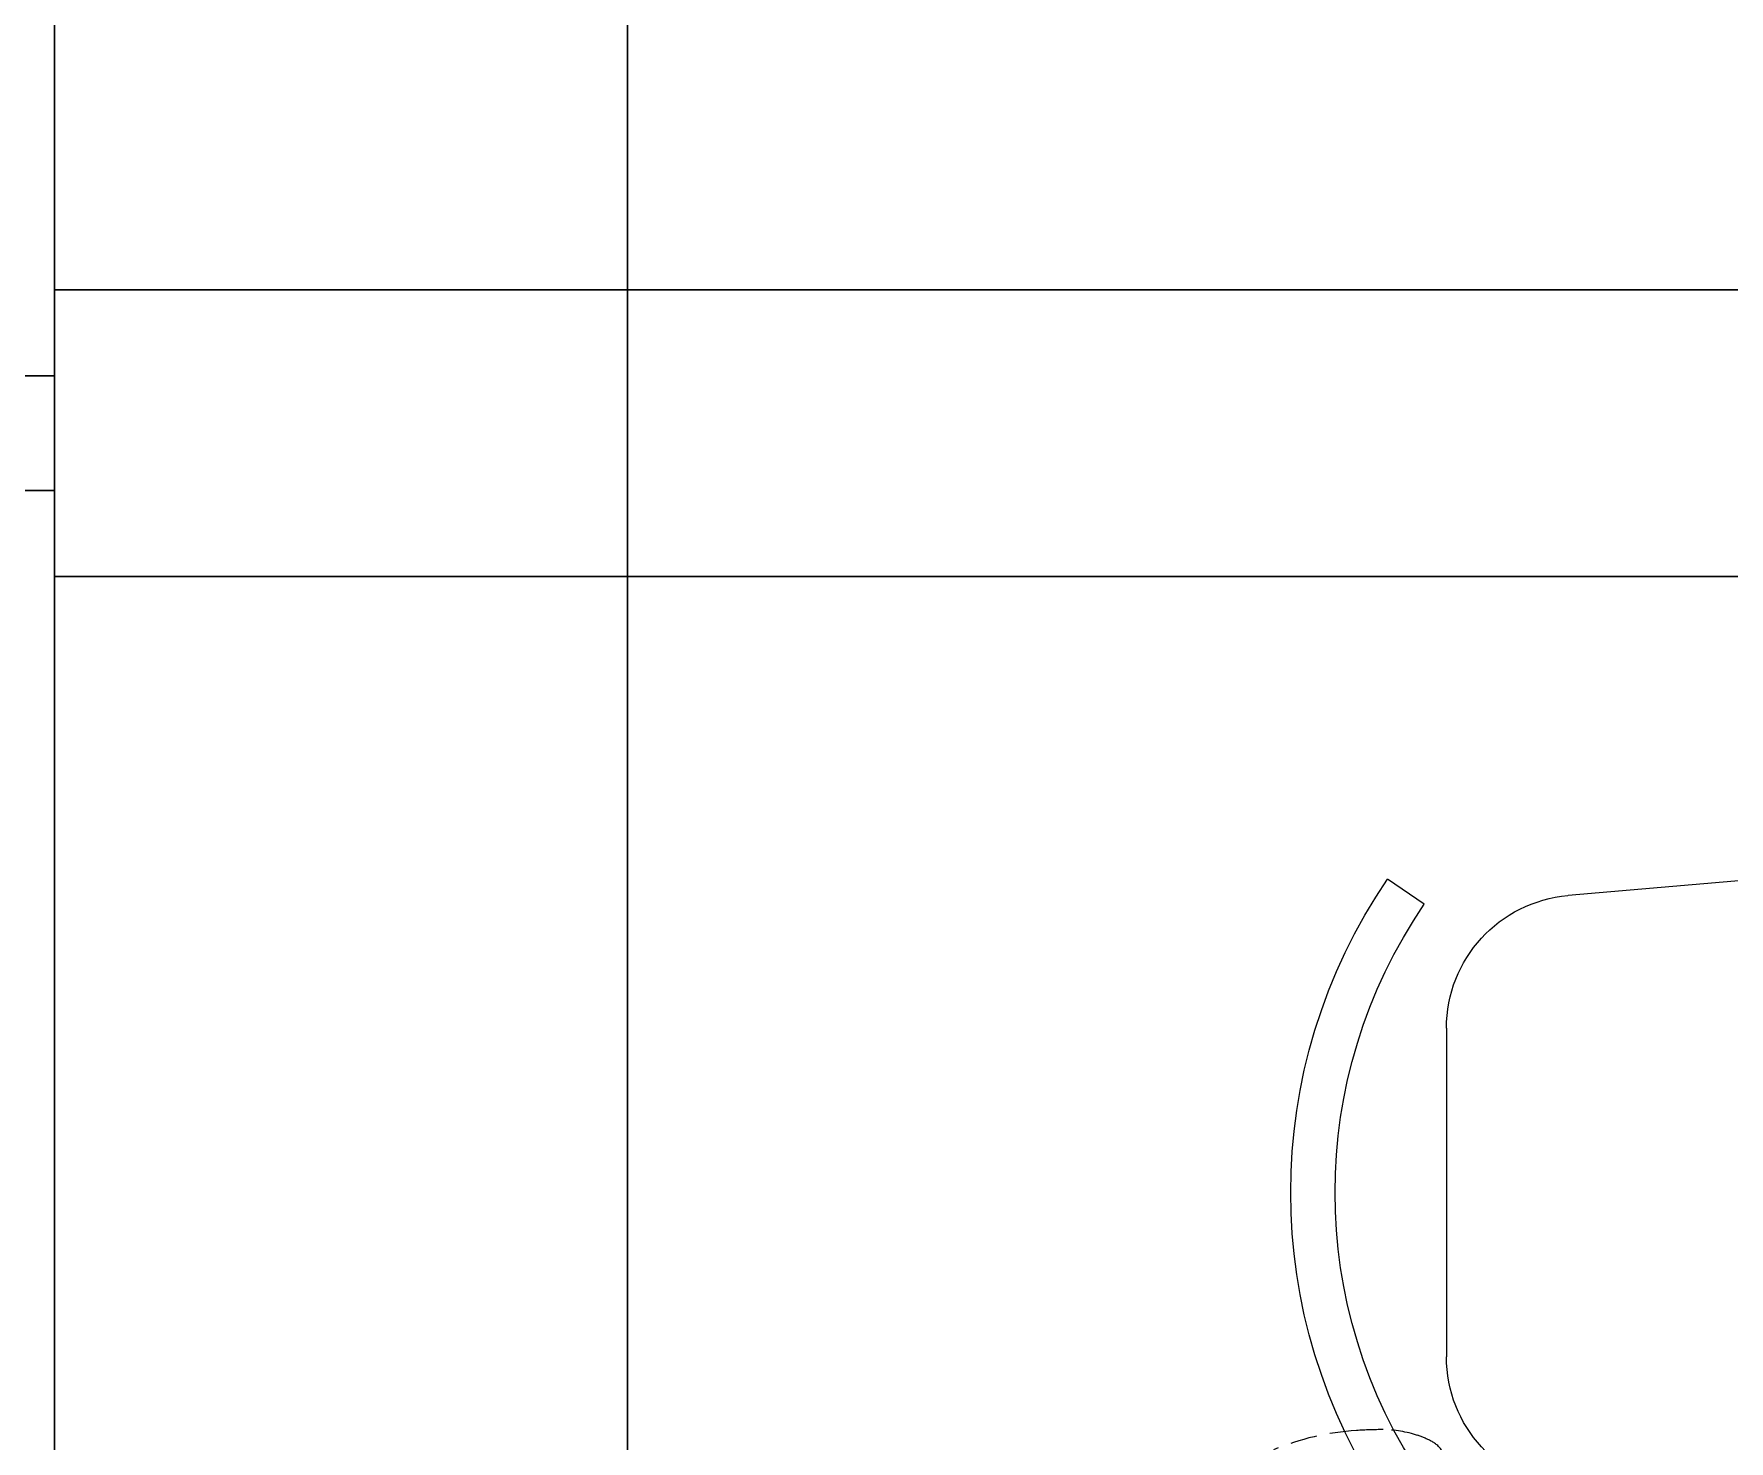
# Model space of a CAD drawing. Header units: millimetres. Extents: x 0 to 145404, y 0 to 194550.
# Drawn here: x 33161 to 34345, y 124643 to 125625 of the extents above; entities that cross this region are included whole.
import ezdxf

# ---------------------------------------------------------------- set-up
doc = ezdxf.new("R2010")
doc.units = ezdxf.units.MM
doc.linetypes.add('HIDDEN2', pattern=[0.1875, 0.125, -0.0625])
doc.layers.add('АР - мебель', color=7, linetype='Continuous', lineweight=9, true_color=0x787878)
for name, color, linetype, lineweight in [('АР - Монолит', 56, 'Continuous', 30), ('АР - Наружная стена', 144, 'Continuous', 30), ('АР - Окна', 150, 'Continuous', 9), ('АР - окна - открывание', 251, 'Continuous', 5), ('АР - Перегородки 80', 32, 'Continuous', 30)]:
    doc.layers.add(name, color=color, linetype=linetype, lineweight=lineweight)

# ---------------------------------------------------------------- blocks, each defined once
blk = doc.blocks.new('блок балконный дверной с проходом 750мм')
at = {"layer": 'АР - окна - открывание', "color": 252, "linetype": 'HIDDEN2', "lineweight": 0, "ltscale": 150}
for centre, radius, start, end in [((-167.2, -770.3), 181.4, 3.5982, 22.4603), ((-268.2, -777.6), 282.7, 0.0137, 3.7944), ((-67.7, -776.3), 82.2, 342.0544, 359.0829), ((-62.9, -775.9), 77.8, 333.1084, 340.7431), ((-11.9, -801.3), 20.9, 301.4343, 331.9538)]:
    blk.add_arc(centre, radius, start, end, dxfattribs=at)
blk = doc.blocks.new('ОГ78_на2персон_стол800х800')
for p, q in [((489.2, -172.3), (724.4, -192.8)), ((824.7, -198.8), (850.3, -181.3)), ((809.3, -285.3), (809.3, -514.7))]:
    blk.add_line(p, q)
for centre, radius, start, end in [((530.7, -400), 387.3, 325.6197, 34.3803), ((716.4, -285.3), 92.9, 0, 85.0303), ((530.7, -400), 356.3, 325.6197, 34.3803), ((716.4, -514.7), 92.9, 274.9697, 0)]:
    blk.add_arc(centre, radius, start, end)
blk = doc.blocks.new('Квартира 1С 3450 тип 9')
at = {"layer": 'АР - Монолит'}
blk.add_lwpolyline([(0, 3650), (0, 3450), (-6750, 3450), (-6750, 3650)], close=True, dxfattribs=at)
at = {"layer": 'АР - Наружная стена'}
blk.add_lwpolyline([(-7150, 3650), (-7150, 0), (-6750, 0), (-6750, 3650)], close=True, dxfattribs=at)
at = {"layer": 'АР - Перегородки 80'}
blk.add_lwpolyline([(-8350, 3590), (-8350, 3510), (-7150, 3510), (-7150, 3590)], close=True, dxfattribs=at)
at = {"layer": 'АР - мебель', "xscale": -1}
blk.add_blockref('ОГ78_на2персон_стол800х800', (-5369, 3420), dxfattribs=at)
at = {"layer": 'АР - Окна', "rotation": 90.00000000000001}
blk.add_blockref('блок балконный дверной с проходом 750мм', (-7000, 2840), dxfattribs=at)
blk = doc.blocks.new('Квартира 1С 3450 тип 9-1')
at = {"layer": 'АР - Монолит'}
blk.add_lwpolyline([(0, 0), (0, 200), (-6750, 200), (-6750, 0)], close=True, dxfattribs=at)
at = {"layer": 'АР - Наружная стена'}
blk.add_lwpolyline([(-7150, 0), (-7150, 3650), (-6750, 3650), (-6750, 0)], close=True, dxfattribs=at)
at = {"layer": 'АР - Перегородки 80'}
blk.add_lwpolyline([(-8350, 60), (-8350, 140), (-7150, 140), (-7150, 60)], close=True, dxfattribs=at)
blk = doc.blocks.new('V_Section_2')
for name, p in [('Квартира 1С 3450 тип 9-1', (7150, -13800)), ('Квартира 1С 3450 тип 9', (7150, -17250))]:
    blk.add_blockref(name, p)

msp = doc.modelspace()

# ---------------------------------------------------------------- block references
msp.add_blockref('V_Section_2', (33175.5, 139046.1, 0))

doc.saveas('drawing.dxf')
